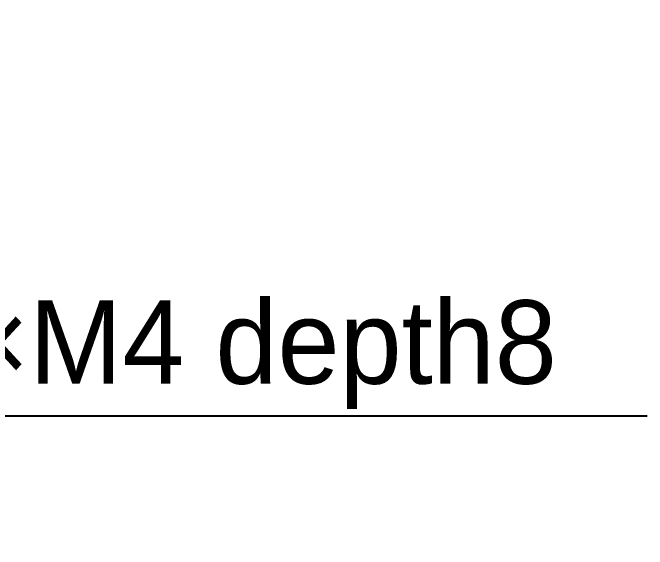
# Model space of a CAD drawing. Header units: millimetres. Extents: x 5828 to 6704, y 123 to 421.
# Drawn here: x 6418.86 to 6430.26, y 176.21 to 185.85 of the extents above; entities that cross this region are included whole.
import ezdxf
from ezdxf import colors
from ezdxf.entities.mleader import LeaderData, LeaderLine
from ezdxf.math import Vec2, Vec3

# ---------------------------------------------------------------- set-up
doc = ezdxf.new("R2010")
doc.units = ezdxf.units.MM
doc.layers.add('多重引线', color=7, linetype='Continuous')
doc.styles.get("Standard").update_dxf_attribs({"font": 'msyh.ttc'})

msp = doc.modelspace()

# ---------------------------------------------------------------- leaders
at = {"layer": '多重引线'}
ml = msp.add_multileader_mtext('Standard', dxfattribs=at)
ml.set_content('{\\fAlibaba PuHuiTi 3.0 65 Medium|b0|i0|c134|p18;\\C256;2\\C0;×\\C256;M4 depth8}')
ml.set_leader_properties(linetype='ByLayer')
ml.build(insert=Vec2(0, 0))
ml.multileader.update_dxf_attribs({"text_left_attachment_type": 5, "text_right_attachment_type": 5, "dogleg_length": 2, "arrow_head_size": 1.25})
ctx = ml.context
ctx.base_point, ctx.char_height, ctx.arrow_head_size, ctx.landing_gap_size, ctx.plane_origin = Vec3(6416.3734, 178.6099), 1.5, 1.25, 0.5, Vec3(6406.7513, 189.9248)
ctx.left_attachment, ctx.right_attachment = 5, 5
notes = []
notes.append((ctx, [(0, (1, 1, 0), (6414.3734, 178.6099), (1, 0), 2, [(0, [(6406.5795, 188.6586)], 0, [])])]))
ctx.mtext.insert, ctx.mtext.flow_direction = Vec3(6416.8734, 180.6848), 5
for ctx, leaders in notes:
    for number, flags, end, landing, length, lines in leaders:
        leader = LeaderData()
        leader.index, (leader.has_last_leader_line, leader.has_dogleg_vector, leader.attachment_direction) = number, flags
        leader.last_leader_point, leader.dogleg_vector, leader.dogleg_length = Vec3(end), Vec3(landing), length
        for number, points, colour, breaks in lines:
            line = LeaderLine()
            line.index, line.vertices, line.color, line.breaks = number, Vec3.list(points), colors.encode_raw_color(colour), breaks
            leader.lines.append(line)
        ctx.leaders.append(leader)

doc.saveas('drawing.dxf')
